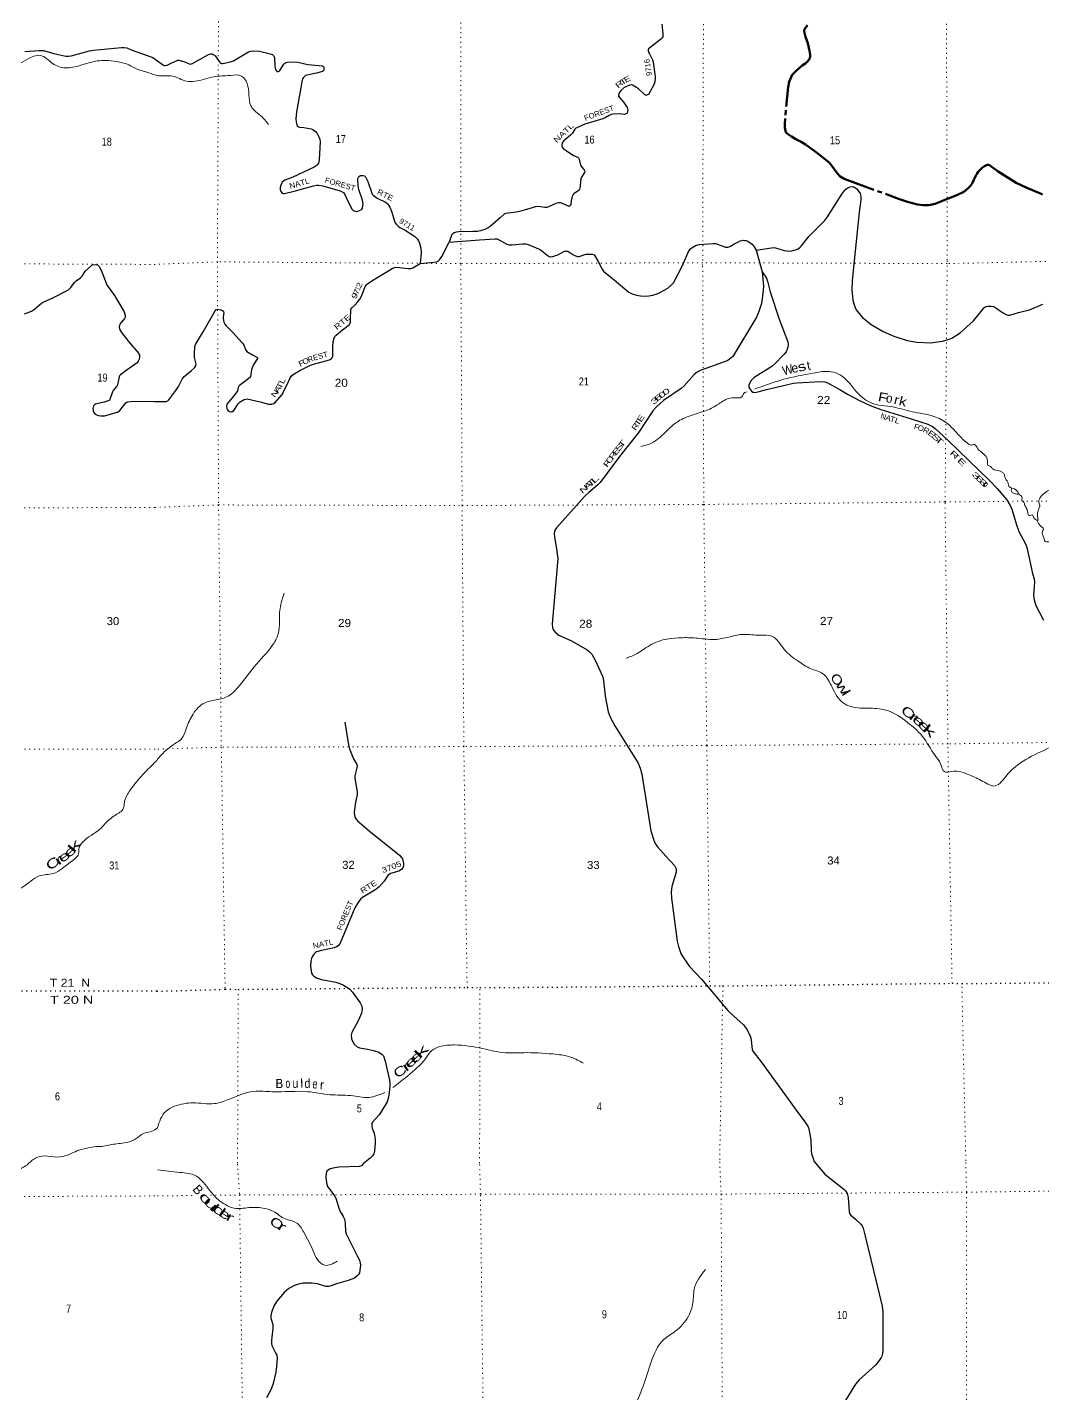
# Model space of a CAD drawing. Header units: feet. Extents: x -8 to 250644, y -192250 to 1368.
# Drawn here: x 90769 to 112967, y -96508 to -66628 of the extents above; entities that cross this region are included whole.
import ezdxf
from ezdxf.enums import TextEntityAlignment as Align

# ---------------------------------------------------------------- set-up
doc = ezdxf.new("R2010")
doc.units = ezdxf.units.FT
doc.header["$LTSCALE"] = 70
doc.linetypes.add('DOTTED', pattern=[1.5, 0.3, -1.2])
doc.linetypes.add('LONG_DASH_SHORT_DASH', pattern=[9.9, 6, -1.2, 1.5, -1.2])
for name, color, linetype, lineweight in [('11', 7, 'LONG_DASH_SHORT_DASH', 60), ('29', 7, 'Continuous', 25), ('39', 7, 'Continuous', 13), ('6', 7, 'DOTTED', 25), ('7', 7, 'DOTTED', 13)]:
    doc.layers.add(name, color=color, linetype=linetype, lineweight=lineweight)
doc.layers.add('30', color=7, linetype='Continuous')
doc.layers.add('41', color=7, linetype='Continuous')

msp = doc.modelspace()

# ---------------------------------------------------------------- linework, layer by layer
at = {"layer": '11'}
msp.add_lwpolyline([(107824.11, -66581.65), (107764.79, -66663.63), (107755.25, -66684.88), (107751.64, -66705.22), (107758.75, -66751.43), (107782.89, -66832.1), (107830.7, -66971.46), (107870.45, -67141.25), (107879.53, -67188.62), (107883.4, -67230.74), (107881.63, -67268.49), (107874.08, -67302.16), (107860.38, -67332.83), (107821.42, -67380.72), (107787, -67408.9), (107709.9, -67462.42), (107574.91, -67577.2), (107524.94, -67626.44), (107491.89, -67669.63), (107458.26, -67733.46), (107427.29, -67819.08), (107401.94, -67939.06), (107337.09, -68618.08), (107327.48, -68744.82), (107329.35, -68819.74), (107343.29, -68896.61), (107361.44, -68930.18), (107388.78, -68958.68), (107473.04, -69016.65), (107569.18, -69070.45), (107690.04, -69133.95), (107781.44, -69190.75), (107966.11, -69321.57), (108116.79, -69438.05), (108272.01, -69562.2), (108297.24, -69586.71), (108334.73, -69626.33), (108474.85, -69814.09), (108542.73, -69886.71), (108623.76, -69939.53), (108882.04, -70034.63), (109818.07, -70376.06), (110008.79, -70442.86), (110229.97, -70498.79), (110351.39, -70514.55), (110468.54, -70515.95), (110516.29, -70510.62), (110615.18, -70486.76), (110831.05, -70403.13), (111091.73, -70297.52), (111242.79, -70223.09), (111337.14, -70147.49), (111381.86, -70103.11), (111424.12, -70043.35), (111506.09, -69871.3), (111531.54, -69824.12), (111559.84, -69785.64), (111601.54, -69742.53), (111654.05, -69694.1), (111698.19, -69660.93), (111741.91, -69640.2), (111762.11, -69636.45), (111773.28, -69636.42), (111802.3, -69644.83), (111836.21, -69664.88), (111992.99, -69780.2), (112249.52, -69943.41), (112387.92, -70024.85), (112608.41, -70133.62), (112934.06, -70269.17), (112966.79, -70281.32)], dxfattribs=at)
at = {"layer": '29'}
msp.add_line((106706.32, -71504.43), (106837.45, -71977.09), dxfattribs=at)
for points in [[(104643.73, -66555.08), (104665.04, -66769.46), (104665.8, -66812.08), (104661.6, -66833.09), (104638.5, -66866.71), (104611.64, -66893.83), (104352.15, -67096.8), (104339.26, -67118.89), (104339.26, -67139.9), (104356.67, -67182.96), (104369.33, -67208.92)], [(90714.08, -67154.79), (91026.97, -67131.02), (91123.25, -67136.97), (91346.72, -67201.06), (91614.24, -67256.72), (91671.48, -67260.38), (91730.58, -67249.29), (92130.71, -67143.68), (92218.12, -67123.63), (92826.21, -67069.08), (92886.63, -67068.19), (92942.04, -67079.28), (93035.49, -67121.27), (93515.04, -67289.89)], [(93515.04, -67289.89), (93743.13, -67456.18), (93766.23, -67462.48), (93784.5, -67462.51), (93829.23, -67451.98), (93912.55, -67414.13), (94043.42, -67351.11), (94060.22, -67344.81), (94086.6, -67345.62), (94209.15, -67383.42), (94305.9, -67428.86), (94329, -67433.06), (94347.78, -67429.21), (94377.3, -67418.36), (94483.75, -67362.79), (94732.18, -67218.72), (94777.6, -67205.84), (94809.88, -67210.32), (94835.08, -67218.72), (94858.18, -67233.43), (94878.12, -67249.7), (94944.91, -67353.77), (94987.32, -67401.55), (95016.72, -67420.46), (95045.57, -67421.68), (95213.79, -67383.24), (95275.01, -67357.42), (95606.79, -67166.19), (95653.57, -67149.82), (95709.69, -67143.08), (95848.09, -67151.4), (96107.16, -67216.97), (96134.91, -67231.33), (96147.51, -67246.04), (96160.11, -67260.75), (96169.75, -67288.97), (96180.94, -67485.34), (96193.71, -67548.64), (96213.58, -67579.45), (96227.31, -67590.67), (96239.91, -67592.77), (96254.61, -67592.77), (96275.79, -67587.34), (96290.31, -67573.85), (96379.14, -67430.8), (96398.45, -67412.05), (96420.5, -67397.34), (96450.95, -67386.84), (96483.11, -67380.47), (96681.69, -67390.06), (96898.57, -67441.69), (97213.58, -67473.07), (97240.51, -67485.6), (97253.95, -67517.07), (97253.11, -67561.25), (97246.81, -67578.06), (97224.31, -67591.28), (97092.21, -67633.65), (96880.38, -67674.73), (96853.88, -67684.27), (96814.23, -67714.65), (96800.58, -67731.47), (96786.13, -67756.56), (96773.58, -67821.89)], [(104369.33, -67208.92), (104433.8, -67341.1), (104448.45, -67392.07), (104497.8, -67700.98), (104498.41, -67753.78), (104489.4, -67816.55), (104463.1, -67888.13), (104346.01, -68094.79), (104329.81, -68106.55), (104304.61, -68112.85), (104285.71, -68108.65), (104267.85, -68100.97), (104128.71, -67971.02), (104090.42, -67944.74), (103997.9, -67891.14), (103972.82, -67885.9), (103943.42, -67890.1), (103879.73, -67915.45), (103813.23, -67953.15), (103746.03, -68009.88), (103714.09, -68050.08), (103699.83, -68077.13), (103694.58, -68110.75), (103695.63, -68133.87), (103704.7, -68158.31), (103813.67, -68274.31), (103882.5, -68384.38), (103896.17, -68438.57), (103891.98, -68474.29), (103879.38, -68501.61), (103855.24, -68522.71), (103824.78, -68531.03), (103722.9, -68523), (103577.86, -68523.78), (103531.66, -68534.29), (103487.56, -68555.3), (103398.54, -68607.87), (103354.4, -68629.8), (102958.19, -68745.1), (102903.97, -68766.39), (102782.17, -68822.08), (102763.27, -68834.69), (102742.28, -68855.79), (102685.58, -68943.97), (102652.76, -68978.23), (102492.39, -69116.28), (102469.28, -69146.96), (102459.31, -69167.76), (102454.59, -69189.83), (102455.11, -69217.14), (102456.69, -69229.76), (102467.19, -69252.87), (102486.09, -69277.19), (102502.36, -69289.64), (102546.47, -69318.21)], [(96773.58, -67821.89), (96749.17, -67949.02), (96654.02, -68476.28), (96636.8, -68630.85), (96643.3, -68698.74), (96659.9, -68763.24), (96670.39, -68782.15), (96689.29, -68798.96), (96697.69, -68803.17), (96720.79, -68813.67), (96812.47, -68820.62), (96971.02, -68844.32), (97010.58, -68859.9), (97042.08, -68880.92), (97071.48, -68906.14), (97101.99, -68950.25), (97149.17, -69036.42), (97163.87, -69082.65), (97171.19, -69122.44), (97152.32, -69523.94), (97131.32, -69597.49), (97106.12, -69635.32), (97083.02, -69658.43), (97038.17, -69687.85), (96570.22, -69905.3), (96398.15, -69969.8), (96366.96, -69988.35), (96343.86, -70011.46), (96312.56, -70078.2), (96299.76, -70131.24), (96299.76, -70171.17), (96311.36, -70214.48), (96339.66, -70251.02), (96364.86, -70261.53), (96387.83, -70260.4), (96606.13, -70213.84), (97028.53, -70092.68), (97089.32, -70080.81), (97133.42, -70080.81), (97229.08, -70096.25), (97609.04, -70206.89), (97655.24, -70225.81), (97679.12, -70241.56), (97707.74, -70284.65), (97776.46, -70425.71), (97873.79, -70607.86), (97894.63, -70631.37), (97934.53, -70648.18), (97970.23, -70652.39), (97992.34, -70647.68), (98066.82, -70620.87), (98083.62, -70606.16), (98096.23, -70583.33), (98106.72, -70532.61), (98108.82, -70484.28), (98095.19, -70406.98), (98015.59, -70170.68), (98003.82, -70091.32), (97995.43, -69965.24), (98001.72, -69916.9), (98019.95, -69890.12), (98039.52, -69876.98), (98060.52, -69868.57), (98113.02, -69864.37), (98138.22, -69874.88), (98159.22, -69895.89), (98213.08, -69995.91), (98307.26, -70274.14), (98327.17, -70300.26), (98419.78, -70362.19), (98601.25, -70448.55), (98628.55, -70469.56), (98653.16, -70491.94), (98695.74, -70559.92), (98730.27, -70646.08), (98797.75, -70866.37), (98814.39, -70906.65), (98837.49, -70938.17), (98882.67, -70984.42), (98915.19, -71007.52), (99027.52, -71064.26), (99233.32, -71196.64), (99271.12, -71230.26), (99298.42, -71261.78), (99319.42, -71295.4), (99342.02, -71348.14), (99371.92, -71455.11), (99379.35, -71558.48), (99359.28, -71795.54)], [(102546.47, -69318.21), (102709.57, -69429), (102802.12, -69469.31), (102820.19, -69484.87), (102835.72, -69507.14), (102844.82, -69581.01), (102865.12, -69641.63), (102891.57, -69687.12), (102940.71, -69740.39), (102956.24, -69771.15), (102951.21, -69799.23), (102884.83, -69903.56), (102873.51, -69940.03), (102851.83, -70088), (102847.26, -70148.06), (102840.96, -70171.17), (102830.35, -70186.24), (102717.06, -70267.84), (102702.61, -70286.72), (102683.47, -70324.57), (102661.28, -70419.07), (102647.77, -70509.5), (102635.17, -70526.31), (102621.86, -70535.39), (102603.67, -70536.82), (102580.57, -70532.61), (102451.03, -70471.64), (102425.18, -70467.47), (102387.38, -70467.47), (102355.88, -70471.67), (102326.76, -70479.92), (102164.79, -70553.63), (102126.74, -70566.53), (102084.99, -70570.44), (101946.16, -70548.89), (101870.8, -70555.71), (101803.58, -70575.96)], [(106706.32, -71504.43), (107040.86, -71447.59), (107088.15, -71445.77), (107122.8, -71449.97), (107317.94, -71507.11), (107379, -71517.21), (107426.24, -71519.32), (107483.99, -71513.01), (107559.59, -71492), (107618.5, -71468.38), (107663.53, -71437.37), (107689.79, -71412.14), (107851.57, -71205.35), (108196.42, -70855.9), (108259.91, -70775.42), (108591.92, -70255.85), (108663.1, -70166.01), (108717.7, -70128.18), (108757.52, -70113.21), (108801.7, -70107.17), (108839.49, -70115.57), (108885.69, -70144.99), (108906.2, -70162.98), (108978.09, -70262.67), (108994.89, -70317.31), (108993.81, -70397.26), (108953.31, -70669.89), (108808.62, -72088.54)], [(101803.58, -70575.96), (101631.8, -70627.73), (101528.51, -70656.58), (101459.58, -70668.18), (101223.15, -70700.76), (101194.63, -70713.31), (101107.4, -70795.2), (100889.92, -70980.04), (100840.79, -71013.82), (100771.5, -71045.34), (100665.93, -71080.73), (100607.7, -71093.68), (100505.59, -71095.11), (100204.84, -71101.77), (100143.63, -71108.39), (100101.63, -71120.99), (100070.13, -71142.01), (100042.85, -71176.27), (99989.58, -71324.68)], [(99359.28, -71795.54), (99719.41, -71756.13), (99748.85, -71740.9), (99780.34, -71715.68), (99829.03, -71641.66), (99989.58, -71324.68)], [(99989.58, -71324.68), (100657.04, -71273.13), (101000.45, -71250.31), (101043.95, -71256.26), (101249.18, -71372.04), (101302.84, -71386.9), (101371.58, -71385.8), (101603.13, -71361.68), (101668.24, -71365.11), (101716.53, -71378.49), (101983.8, -71488.67), (102160.67, -71632.77), (102199.29, -71646.52), (102217.36, -71649.59), (102257.26, -71641.18), (102365.47, -71602.07), (102512.4, -71523.51), (102531.3, -71519.31), (102553.48, -71519.5), (102583.8, -71525.61), (102698.29, -71593.33), (102755.99, -71624.38), (102795.89, -71636.99), (102834.91, -71637.12), (102976.49, -71590.75), (103019.11, -71588.62), (103123.48, -71588.65), (103148.68, -71592.86), (103161.57, -71602.34), (103178.08, -71622.28), (103248.67, -71750.44), (103334.53, -71918.58), (103366.2, -71958.6), (103604.01, -72158.48), (103918.39, -72422.32), (103994.95, -72458.65), (104085.25, -72483.87), (104171.35, -72500.68), (104267.81, -72507.73), (104358.24, -72500.68), (104446.44, -72483.87), (104538.84, -72456.55), (104612.22, -72422.81), (104774.03, -72330.46), (104839.13, -72275.82), (104895.72, -72211.78), (105090.03, -71838.61), (105228.51, -71517.67), (105273.81, -71462.58), (105315.81, -71433.16), (105374.61, -71399.53), (105454.28, -71378.91), (105760.99, -71357.5), (105818.75, -71357.51), (105857.27, -71366.01), (106029.79, -71433.16), (106086.29, -71437.65), (106114.84, -71431.06), (106143.18, -71416.34), (106236.21, -71357.16), (106302.78, -71323.88), (106350.03, -71298.67), (106395.17, -71286.06), (106419.33, -71283.96), (106458.38, -71286.54), (106484.42, -71290.26), (106524.32, -71307.07), (106613.29, -71372.37), (106658.72, -71424.75), (106706.32, -71504.43)], [(90704.75, -72894.05), (90858.58, -72832.48), (90928.14, -72789.46), (91075.4, -72662.07), (91146.06, -72623.14), (91312.95, -72549.61), (91668.09, -72365.89), (91716.7, -72320.08), (91798.75, -72206.3), (91838.58, -72168.55), (91932.11, -72108.83), (91967.85, -72068.76), (92036.84, -71963.52), (92153.95, -71848.16), (92189.46, -71824.83), (92257.9, -71813.12), (92303.95, -71824.83), (92348.27, -71865.49), (92396.14, -71972.22), (92496.01, -72223.99), (92517.89, -72271.81), (92672.87, -72492.91), (92883.82, -72852.29), (92907.83, -72929.91), (92907.83, -72963.17), (92893.25, -72998.08), (92794.27, -73119.28), (92774.87, -73177.53), (92782.26, -73225.58), (92824.38, -73299.43), (92983.15, -73500.44), (93204.8, -73761.02), (93218.09, -73796.59), (93218.09, -73842.79), (93212.55, -73883.45), (93192.66, -73931.54), (93169.15, -73964.76), (92949.93, -74118.22), (92809.03, -74227.17), (92786.87, -74251.19), (92777.02, -74268.18), (92741.63, -74445.22), (92727.16, -74475.13), (92645.6, -74570.88), (92632.19, -74596.3), (92575.93, -74769.23), (92568.04, -74779.7), (92539.41, -74796.33), (92448.12, -74824.54), (92257.99, -74870.41), (92235.63, -74885.03), (92215.31, -74907.21), (92203.31, -74962.65), (92211.62, -75016.24), (92225.92, -75053.14), (92254.09, -75086.46), (92284.56, -75103.09), (92326.12, -75117.87), (92369.19, -75123.99), (92407.37, -75127.11), (92458.16, -75121.57), (92743.54, -75042.33), (92774.87, -75023.63), (92794.26, -75007), (92921.91, -74842.21), (92941.07, -74827.75), (92967.85, -74818.51), (93033.91, -74809.09), (93200.54, -74800.03), (93546.09, -74813.77)], [(96482.83, -74359.89), (96512.86, -74294.08), (96539.77, -74254.01), (96584.26, -74218.43), (96729.57, -74135.36), (96963.29, -74018.79), (97025.51, -73994.44), (97375.87, -73897.48), (97402.17, -73884.31), (97421.07, -73867.49), (97437.87, -73844.38), (97445.62, -73825.19), (97444.42, -73620.78), (97457.83, -73495.55), (97476.72, -73422), (97493.19, -73390.22), (97518.72, -73361.06), (97658.74, -73241.56), (97812.45, -73122.99), (97828.46, -73100.5), (97834.76, -73075.28), (97835.87, -73014.73), (97844.57, -72790.26), (97859.96, -72762.17), (97932.3, -72703.9), (97990.15, -72638.19), (98036.35, -72575.15), (98079.43, -72491.16), (98154.47, -72294.6), (98182.29, -72257.85), (98207.49, -72234.73), (98304.15, -72174.04), (98742.96, -71902.71), (98795.72, -71880.39), (98850.06, -71875.39), (98964.19, -71886.03), (99098.63, -71899.77), (99153.49, -71900.61), (99195.49, -71888), (99359.28, -71795.54)], [(106837.45, -71977.09), (106862.09, -72297.72), (106852.27, -72450), (106817.99, -72667.56), (106764.34, -72840.96), (106713, -72965.95), (106192.23, -73823.31), (106158.73, -73856.3), (106085.14, -73911.56), (105808.74, -74013.37), (105476.17, -74134.31), (105412.61, -74168.54), (105350.18, -74218.36), (105127.62, -74467.76), (105064.59, -74525.16), (104680.35, -74791.37), (104527.02, -74924.42), (104447.04, -75012.32), (104136.97, -75477.92), (103713.02, -76015.91), (103290.2, -76584.5), (103239.43, -76636.17), (103042.42, -76803.04), (102956.13, -76881.27), (102334.55, -77569.99), (102299.06, -77622.58), (102290.66, -77660.4), (102286.46, -77698.22), (102291.61, -77768.48), (102337.34, -78040.92), (102364.16, -78240.38), (102363.13, -78333.45), (102246.72, -79674.37), (102252.86, -79757.56), (102269.66, -79808), (102322.08, -79870.59), (102387.25, -79921.47), (102668.02, -80046.19), (103010.05, -80237.83), (103061.32, -80282.9), (103107.51, -80337.54), (103181.86, -80467.91), (103340.32, -80814.25), (103365.8, -80909.11), (103405.08, -81254.99), (103467.26, -81595.53), (103508.59, -81711.83), (103613.43, -81899.82), (104125.59, -82716.33), (104170.05, -82825.56), (104203.24, -82960.64), (104401.05, -84198.67), (104464.04, -84401.59), (104493.44, -84473.03), (104545.48, -84547.05), (104725.17, -84753.07), (104916.89, -84959.06), (104951.21, -85027.8), (104951.82, -85101.27), (104861.44, -85416.09), (104846.22, -85540.53), (104852.94, -85674.62), (104978.81, -86614.22), (105003.7, -86725.71), (105033.1, -86813.96), (105058.3, -86881.21), (105115.31, -86978.64), (105244.75, -87164.73), (105505.06, -87440.71), (106082.63, -88128.82), (106139.73, -88188.25), (106416.92, -88436.22), (106457.68, -88478.7), (106506.16, -88547.59), (106579.35, -88706.89), (106597.51, -88774.54), (106617.46, -88978.37), (106631.3, -89015.39), (106815.15, -89247.45), (107636.03, -90387.93), (107753.26, -90543.99), (107814.39, -90625.83), (107841.69, -90672.06), (107854.53, -90714.11), (107896.08, -90958.5), (107907.52, -91196.95), (107913.08, -91256.24), (107926.71, -91302.45), (107970.91, -91429.87)], [(106837.45, -71977.09), (106926.49, -72115.17), (106954.49, -72175.84), (107010.47, -72413.58), (107202.47, -73006.34), (107393.91, -73504.91), (107401.77, -73566.95), (107397.57, -73621.58), (107380.77, -73667.81), (107355.57, -73726.65), (107305.34, -73785.66), (107111.98, -73987.22), (107042.17, -74044.75), (106660.6, -74288.06), (106591.21, -74352.86), (106555.07, -74414.55), (106546.06, -74451.62), (106545.02, -74495.75), (106563.81, -74536.77), (106603.81, -74584.01), (106630.06, -74602.92), (106651.06, -74609.23), (106676.26, -74613.43), (106713.01, -74609.22), (106769.26, -74593.41)], [(108808.62, -72088.54), (108799.78, -72175.21), (108791.2, -72364.09), (108818.28, -72592), (108849.99, -72721.34), (108887.7, -72802.27), (109017.99, -72965.1), (109216.48, -73126.2), (109477.88, -73280.31), (109713.07, -73381.18), (110002.59, -73473.18), (110217.05, -73515.67), (110515.24, -73528.28), (110776.72, -73489.53), (110899.54, -73456.83), (110981.43, -73423.21), (111162.68, -73310.33), (111457.92, -73049.17), (111582.84, -72889.37)], [(93546.09, -74813.77), (93805.85, -74811.06), (93839.68, -74798.38), (93864.88, -74777.37), (94019.01, -74572.12), (94074.87, -74483.18), (94153.87, -74319.33), (94200.86, -74264.64), (94355.31, -74134.52), (94423.45, -74071.31), (94452.85, -74029.28), (94456.75, -73994.02), (94423.8, -73847.8), (94423.45, -73760.31), (94431.85, -73609.01), (94452.13, -73551.15), (94615, -73286.27), (94876.98, -72826.79), (94892.77, -72808.4), (94912.72, -72797.89), (94930.57, -72793.69), (94966.27, -72795.79), (95004.07, -72804.2), (95029.79, -72816.81), (95045.43, -72828.43), (95059.71, -72848.32), (95062.33, -72864.09), (95051.84, -72966), (95052.41, -72990.73), (95057.61, -73041.66), (95068.11, -73078.43), (95089.11, -73122.56), (95115.57, -73158.93), (95260.81, -73304.9), (95469.19, -73524.97), (95505.03, -73572.91), (95538.49, -73674.17), (95551.09, -73697.29), (95566.03, -73715.06), (95690.78, -73786.93), (95789.43, -73838.07), (95799.93, -73856.99), (95797.83, -73871.7), (95724.08, -73993.26), (95686.53, -74073.43), (95670.79, -74115.46), (95660.91, -74161.74), (95658.19, -74228.94), (95647.45, -74259.96), (95626.69, -74289.88), (95523.78, -74370.45), (95410.4, -74460.09), (95393.6, -74476.9), (95376.18, -74505.04), (95362.1, -74573.56), (95336.75, -74619.35), (95217.29, -74763.9), (95133.7, -74870.29), (95123.78, -74916.08), (95127.98, -74960.21), (95142.67, -74991.73), (95162.64, -75016.52), (95186.77, -75031.66), (95207.77, -75035.86), (95226.67, -75035.86), (95256.97, -75030.34), (95283.37, -75006.44), (95379.96, -74859.35), (95400.96, -74836.23), (95424.06, -74817.32), (95510.16, -74768.99), (95543.75, -74756.38), (95578.18, -74753.09), (95859.3, -74818.61), (96038.07, -74868.32), (96076.08, -74871.96), (96111.78, -74869.85), (96149.58, -74857.25), (96186.24, -74831.93), (96344.87, -74651.31), (96365.45, -74617.11), (96482.83, -74359.89)], [(111582.84, -72889.37), (111621.12, -72840.4), (111682.81, -72763.37), (111704.86, -72746.56), (111722.71, -72733.94), (111766.8, -72725.54), (111834, -72725.54), (111897, -72733.95), (111943.49, -72759.54), (112086.51, -72867.44), (112181.05, -72917.33), (112215.14, -72925.18), (112247.69, -72923.07), (112439.41, -72862.66), (112679.68, -72802.02), (112970.07, -72683.51)], [(106769.26, -74593.41), (106930.84, -74547.99), (107522.51, -74411.7), (107591.72, -74402.27), (108106.27, -74373.87), (108205.22, -74382.89), (108261.67, -74403.29), (108531.06, -74548.51), (108698.44, -74651.25), (108958.83, -74789.94), (109191.91, -74899.22), (109431.3, -74983.27), (110094.96, -75192.39), (110456.04, -75306.88), (110559.15, -75355.71), (110613.53, -75399.34), (110891.78, -75653.58), (111807.41, -76539.34), (111972.15, -76714.8), (112182.14, -76958.55), (112259.83, -77087.45), (112293.43, -77164.49), (112396.68, -77509.99), (112427.83, -77609.98), (112435.54, -77638.16), (112593.64, -77924.39), (112621.02, -78000.84), (112665.43, -78196.77), (112745.85, -78571.34), (112778.51, -78685.88), (112791.1, -78763.62), (112768.72, -79048.24), (112778.51, -79148.18), (112818.19, -79274.58), (112986.48, -79588.84)], [(97707.42, -81820.5), (97788.59, -82321.32), (97809.52, -82405.28), (97902.66, -82621.67), (97970.17, -82751.99), (97979.61, -82785.63), (97976.04, -82823.91), (97932.37, -82995.75), (97931.32, -83037.79), (97933.55, -83098.55), (97979.12, -83344.94), (97982.77, -83411.82), (97944.38, -83573.47), (97919.77, -83735.43), (97913.67, -83806), (97932.37, -83899.34), (97949.17, -83937.17), (97984.89, -83982.2), (98242.83, -84196.06), (98905.73, -84731.68), (98967.61, -84811.34), (98991.02, -84911.86), (98992.81, -84966.84), (98980.21, -85008.86), (98950.81, -85046.69), (98893.74, -85078.4), (98707.23, -85134.95), (98653.67, -85173.11), (98570.22, -85303.55), (98463.64, -85420.73), (98366.84, -85500.38), (98095.05, -85657.29), (98058.37, -85689.71), (98007.97, -85748.54), (97927.94, -85882.1), (97605.63, -86652.33), (97561.74, -86710.97), (97525, -86738.29), (97477.93, -86760.82), (97199.52, -86815.53), (97122.88, -86835), (97091.39, -86847.61), (97072.49, -86862.32), (97034.69, -86898.04), (96997.81, -86954.25), (96981.13, -86994.66), (96965.38, -87047.19), (96960.92, -87158.74), (96982.18, -87311.96), (97002.12, -87349.79), (97030.41, -87381.03), (97091.37, -87417.03), (97201.27, -87450.79), (97512.41, -87506.23), (97603.74, -87534.71), (97679.34, -87572.53), (97817.93, -87664.99), (97880.7, -87729.87), (98048.92, -87959.18), (98079.03, -88036.05), (98088.81, -88097.87), (98072.02, -88190.33), (98010.62, -88336.79), (97862.03, -88606.4), (97850.16, -88669.8), (97857.83, -88745.09), (97877, -88800), (97916.62, -88862.77), (97979.98, -88920.02), (98034.22, -88942.62), (98202.88, -88973.64), (98336.6, -89001.46), (98454.19, -89039.28), (98524.39, -89087.17), (98557.09, -89123.33), (98595.45, -89235.31), (98690.16, -89651.93), (98695.69, -89720.13), (98695.69, -89776.86), (98676.79, -89921.86), (98666.29, -90026.93), (98652.55, -90074.85), (98635.84, -90123.58), (98490.95, -90369.44), (98464.03, -90409.93), (98316.66, -90573.28), (98300.75, -90604.67), (98297.76, -90621.61), (98297.76, -90653.13), (98309.36, -90704.85), (98350.09, -90810.97), (98374.91, -90939.17), (98376.5, -91020.87), (98361.81, -91201.58), (98340.81, -91260.42), (98313.51, -91306.65), (98265.21, -91354.98), (98118.41, -91474.62)], [(107970.91, -91429.87), (108121.18, -91615.55), (108203.83, -91705.58), (108622.07, -92032.03), (108659.72, -92073.88), (108693.18, -92128.28), (108712.96, -92221.05), (108735, -92534.25), (108751.73, -92576.1), (108763.73, -92596.45), (108877.36, -92695.06), (108990.13, -92797.91), (109018.37, -92838.71), (109042.66, -92890.12), (109086.07, -93066.83), (109457.52, -94594.39), (109472.59, -94725.41), (109474.25, -95548.6), (109465.89, -95628.12), (109447.54, -95684.61), (109432.43, -95720.19), (109394.79, -95782.97), (109308.97, -95882.95), (108945.18, -96216.14), (108871.86, -96299.3), (108319.9, -97193.38)], [(98118.41, -91474.62), (98078.05, -91523.48), (98026.34, -91542.69), (97578.52, -91555.65), (97446.5, -91573.7), (97375.4, -91598.81), (97344.44, -91617.29), (97316.85, -91644.85), (97300.12, -91690.89), (97293.96, -91775.7), (97308.48, -91900.15), (97333.3, -91974.47), (97488.54, -92189.58), (97517.61, -92251.7), (97577.66, -92452.69), (97605.44, -92523.73), (97673.04, -92631.54), (97699.55, -92693.24), (97720.55, -92778.15), (97724.64, -92961.09), (97741.78, -93015.01), (97980.13, -93495.55)], [(97980.13, -93495.55), (98027.8, -93591.66), (98044.6, -93653.74), (98050.87, -93689.31), (98047.27, -93754.26), (98027.87, -93867.18), (98006.96, -93904.85), (97982.73, -93932.71), (97919.13, -93980.18), (97786.52, -94030.57), (97530.4, -94106.2), (97413.06, -94151.77), (97360.31, -94161.98), (97298.04, -94162.25), (97112.6, -94109.19), (96982.27, -94089), (96798.24, -94093.18), (96695.78, -94112.03), (96606.73, -94144.08), (96488.74, -94206.18), (96384.37, -94292.04), (96225.25, -94482.4), (96169.59, -94568.46), (96114.42, -94706.32), (96093.51, -94802.58), (96094.7, -94859.26), (96133.24, -94993.01), (96133.97, -95082.12), (96113.38, -95268.7), (96103.96, -95344.56), (96104.94, -95407.15), (96112.33, -95453.37), (96204.2, -95626.14), (96225.25, -95666.82), (96229.44, -95733.78), (96217.26, -95917.16), (96200.16, -96035.11), (96145.79, -96286.22), (96097.75, -96408.54), (95994.45, -96600.34)]]:
    msp.add_lwpolyline(points, dxfattribs=at)
at = {"layer": '39'}
for points in [[(118248.36, -64689.52), (118199.63, -64892.75), (118245.12, -65431.72), (118399.49, -66095.19), (118428.83, -66606.03), (118186.32, -66942.36), (117708.63, -67315.31), (117387.9, -67736.26), (117288.23, -68106.52), (117293.18, -68506.78), (117203.28, -68754.33), (116920.35, -69004.25), (116788.32, -69296.13), (116781.17, -69680.31), (116659.26, -69996.32), (116257.7, -70250.46), (115934.41, -70438.1), (115812.53, -70770.19), (115718.76, -71084.13), (115524.25, -71313.77), (115354, -71597.68), (115274.41, -71955.84), (115114.46, -72344.32), (114747.18, -72638.63), (114411.93, -72872.55), (114221.52, -73134.36), (114103.85, -73544.89), (114024.47, -73995.58), (113911.05, -74504.66), (113803.36, -74887.01), (113806.3, -75283.24), (113871.47, -75637.13), (113859.87, -75838.28), (113823.89, -75928.86), (113775.82, -76007.39), (113727.69, -76063.79), (113677.65, -76162.44), (113605.4, -76220.9), (113543.26, -76303.47), (113521.35, -76392.01), (113455.15, -76458.5), (113370.98, -76577.32), (113326.89, -76641.77), (113240.58, -76704.27), (113097.94, -76758.83), (112977.48, -76835.48), (112921.33, -76901.96), (112883.38, -77010.64), (112903.69, -77099.1), (112873.71, -77175.59), (112861.76, -77223.88)], [(84000.67, -68062.15), (83999.25, -68225.49), (84152.08, -68684.34), (84320.99, -69153.25), (84453.7, -69491.33), (84580.35, -69704.61), (84837.68, -70183.52), (84966.35, -70424.98), (85070.91, -70732.89), (85197.54, -70841.5), (85565.26, -70764.71), (85920.9, -70605.4), (86091.68, -70484.48), (86165.98, -70244.87), (86250.32, -70011.29), (86388.95, -69890.4), (86722.51, -69821.69), (86989.8, -69944.27), (87249.05, -70044.72), (87554.46, -69927.72), (87747.3, -69593.4), (87819.58, -69333.66), (87865.72, -69029.66), (88056.53, -68612.81), (88219.23, -68322.8), (88359.87, -68250.22), (88550.78, -68282.28), (88906.47, -68310.18), (89211.88, -68152.92), (89463.03, -67989.66), (89714.2, -67951.22), (89891.03, -67918.87), (90075.86, -67727.48), (90411.4, -67537.99), (90809.23, -67300.14), (91080.5, -67247.58), (91257.36, -67370.24), (91524.66, -67504.9), (91844.16, -67482.5), (92292.25, -67363.38), (92710.23, -67373.11), (93027.75, -67467.47), (93204.61, -67555.91), (93337.25, -67592.04), (93518.12, -67656.31)], [(93516.72, -67655.81), (93648.97, -67686.02), (93942.56, -67695.55), (94250.46, -67805.63), (94433.44, -67807.31), (94845.41, -67710.03), (95207.28, -67679.22), (95454.63, -67694.87), (95571.63, -67853.56), (95614.45, -68108.93), (95657.22, -68344.18), (95725.81, -68438.59), (95876.91, -68565.04), (96040.21, -68749.79)], [(112852.13, -77402.83), (112771.58, -77352.77), (112741.28, -77292.48), (112668.92, -77304.68), (112640.62, -77240.36), (112616.28, -77149.9), (112571.85, -77069.52), (112541.51, -76993.14), (112513.32, -76973.08), (112521.21, -76910.71), (112452.7, -76846.47), (112420.39, -76786.19), (112321.68, -76709.93), (112245.2, -76679.9), (112202.73, -76575.38), (112144.18, -76470.9), (112123.9, -76396.51), (112079.57, -76356.36), (112019.17, -76326.3), (111876.32, -76286.33), (111827.93, -76230.1), (111771.56, -76200.03), (111761.32, -76119.59), (111638.2, -75922.7), (111549.56, -75848.43), (111476.94, -75752.02), (111406.59, -75762.2), (111322.05, -75724.13), (111217.28, -75633.81), (111106.42, -75517.35), (110890.76, -75298.49), (110590.78, -75136.11), (110111.98, -75034.38), (109693.51, -74930.53), (109214.75, -74842.89), (108860.18, -74553.88), (108537.7, -74228.61), (108344.51, -74158.56), (107952.49, -74191.44), (107303.33, -74325.35), (106809.07, -74489.15), (106663.71, -74539.09)], [(106504.45, -74596.26), (106449.45, -74616.51), (106391.35, -74707.12), (106212.44, -74727.55), (105945.23, -74822.56), (105726.38, -74959.73), (105410.96, -75070.91), (105067.43, -75204.27), (104832.56, -75369.62), (104589.8, -75601.36), (104413.14, -75724.37), (104292.6, -75766.83), (104182.06, -75791.16)], [(112286.03, -76699.49), (112289.69, -76786.42), (112346.07, -76822.53), (112404.41, -76834.49), (112443.81, -76831.77)], [(113564.15, -81386.15), (113466.25, -81211.34), (113397.4, -81004.29), (113336.51, -80761.03), (113263.52, -80501.69), (113322.97, -80127.47), (113352.75, -79964.5), (113456.72, -79712.89), (113514.69, -79567.97), (113568.05, -79167.61), (113559.08, -78771.39), (113439.63, -78423.64), (113342.65, -78224.68), (113157.48, -78144.56), (113145.27, -78084.24), (113183.35, -78029.86), (113173.2, -77989.66), (113140.97, -77961.55), (113140.8, -77891.16), (113024.14, -77873.26), (112999.87, -77814.98), (112971.54, -77736.58), (112959.3, -77664.2), (112987.29, -77595.76), (112910.72, -77525.5), (112852.12, -77402.91), (112854.14, -77404.92), (112851.81, -77268.15), (112861.76, -77223.88)], [(96385.87, -79001.1), (96320.02, -79214.43), (96278.57, -79546.38), (96267.16, -79827.99), (96165.21, -80085.62), (95782.25, -80550.93), (95367.24, -81068.59), (95144.5, -81264.09), (94861.17, -81341.03), (94608, -81421.93), (94371.34, -81683.83), (94235.32, -81987.79), (94149.3, -82175), (93954.59, -82318.15), (93737.86, -82499.56), (93577.91, -82681.99)], [(103861.11, -80423.9), (104098.14, -80322.91), (104425.41, -80115.16), (105094.66, -79975.18), (105424.45, -79986.66), (105844.75, -80012.06), (106427.61, -79902.41), (106783.56, -79923.9), (107045, -79941.54), (107323.18, -80240.74), (107623.36, -80489.61), (107887.14, -80648.04), (108162.88, -80764.21), (108364.65, -81059.52), (108606.74, -81403.03), (108775.83, -81483.18), (109200.18, -81518.63), (109576.31, -81570.26), (110013.24, -81828.95), (110335.66, -82130.08), (110616.14, -82551.96), (110733.19, -82732.78), (110826.09, -82907.6), (110980.9, -82901.29), (111361.1, -82975.03), (111661.04, -83117.31), (111805.99, -83193.48), (111892.51, -83219.47), (112161.46, -83007.8), (112598.94, -82638.94), (113125.14, -82376.53), (113669.3, -82057.76), (113914.28, -81912.51), (114141.58, -81952.33), (114403.11, -82010.19), (114560.28, -82148.7), (114695.35, -82301.32), (114906.88, -82471.91), (115076.02, -82576.2), (115397.94, -82662.12), (115591.18, -82750.27), (115873.25, -82993.14), (116143.13, -83179.72), (116396.82, -83326.1), (116620.46, -83518.79), (116618.46, -83520.81), (116771.56, -83641.22), (117069.31, -83713.09), (117290.66, -83785.11), (117528.2, -83901.34), (117638.94, -83963.5), (117753.46, -84011.66)], [(93578.86, -82680.9), (93304.74, -82959.63), (93019.47, -83308.12), (92894.94, -83563.87), (92856.8, -83733), (92766.4, -83811.58), (92539.36, -83972.8), (92356.54, -84160.16), (91974.8, -84450.34), (91894.46, -84593.33), (91888.46, -84700.02), (91713.67, -84881.34), (91331.93, -85133.27), (91030.52, -85185.85), (90843.66, -85296.71), (90473.96, -85504.35), (90238.83, -85438.1), (89903.21, -85285.38), (89617.86, -85295.67), (89348.6, -85354.26), (88928.6, -85284.14), (88339.82, -85296.68), (87883.73, -85578.87), (87520.11, -85971.7), (87112.28, -86406.84), (86979.7, -86578.05), (86955.64, -86815.61), (87052.14, -87006.77), (87064.22, -87121.51), (86993.92, -87224.23), (86989.93, -87353.07), (86881.45, -87496.08), (86851.35, -87677.28), (86831.29, -87836.32), (86803.24, -88186.61), (86722.9, -88341.68), (86650.57, -88402.13), (86586.28, -88464.59), (86562.21, -88635.71), (86499.98, -88909.54), (86397.54, -89072.67), (86317.17, -89113), (86256.89, -89173.44), (86132.31, -89207.76), (86090.12, -89252.08), (86059.99, -89290.35), (85808.83, -89393.21), (85551.64, -89514.2), (85312.53, -89592.9), (85119.62, -89615.2), (84928.74, -89685.8), (84733.84, -89768.49), (84416.38, -89951.93), (84203.4, -90084.96), (83932.15, -90193.88), (83502.13, -90258.64), (83134.41, -90335.42), (83058.07, -90438.15), (82877.23, -90492.64), (82692.38, -90591.43), (82419.11, -90698.34), (82190.09, -90930.02), (81997.23, -91179.79), (81973.16, -91330.79), (81877.29, -91458.38), (81811.95, -91541.37)], [(98761.77, -89814.45), (99084.82, -89557.97), (99480.03, -89171.09), (99622.38, -88995.85), (99785.07, -88919.12), (100104.7, -88882.35), (100720.16, -88959.7), (101221.06, -89053.34), (101621.19, -89050.61), (102256.65, -89079.65), (102644.88, -89145.34), (102797.85, -89211.44), (102924.69, -89283.62)], [(93611.41, -90696.91), (93796.37, -90333.72), (93989.14, -90222.76), (94395.14, -90147.61), (94857.65, -90164.89), (95163.08, -90077.86), (95719.63, -89897.85), (96119.79, -89905.19), (96903.97, -89903.79), (97384.69, -89969.31), (97841.18, -89990.62), (98235.37, -90028.13), (98585.6, -89924.6)], [(90769.06, -91505.35), (90947.59, -91355.89), (91148.53, -91309.43), (91421.82, -91335.38), (91685.05, -91274.78), (91853.83, -91200.17), (92030.66, -91147.69), (92229.59, -91109.28), (92400.39, -91099.08), (92685.73, -91048.53), (93005.23, -90997.95), (93194.1, -90895.14), (93346.8, -90802.42), (93493.48, -90770.09), (93612.32, -90696.34)], [(87745.54, -91521.09), (87909.4, -91594.82), (88050.09, -91679.16), (88156.67, -91811.8), (88241.07, -91843.9), (88371.69, -91890.03), (88492.26, -91942.21), (88661.01, -91944.05), (88906.08, -91915.65), (89354.03, -91870.95), (89898.39, -91816.11), (90332.27, -91751.31), (90595.31, -91602.21), (90769.06, -91505.35)], [(93617.39, -91616.12), (94102.93, -91668.54), (94466.9, -91753.21), (94756.61, -92065.34), (94973.89, -92288.86), (95331.87, -92456.06), (95651.54, -92436.03), (95957.16, -92456.26), (96148.2, -92520.74), (96409.68, -92687.91), (96648.98, -92768.51), (96811.96, -92977.93), (97017.29, -93382.63), (97109.89, -93575.92), (97272.82, -93698.78), (97544.19, -93610.28)], [(99037.72, -102764.83), (99107.87, -102724.29), (99278.67, -102563.29), (99373.1, -102440.52), (99610.35, -102442.61), (99980.19, -102273.62), (100597.26, -101973.85), (101033.38, -101684.09), (101272.59, -101613.7), (101751.06, -101529.3), (102279.79, -101440.88), (102713.93, -101211.52), (103278.6, -100706.39), (103571.82, -100164.94), (103658.08, -99848.91), (103935.34, -99508.77), (104134.17, -99148.48), (104121.9, -98814.29), (103938.65, -98329.07), (103946.55, -98089.5), (103859.93, -97813.67), (103727.11, -97616.34), (103751.11, -97400.95), (103996.09, -96881.63), (104231, -96340.16), (104407.61, -95812.77), (104672.72, -95335.74), (104933.98, -95144.57), (105221.29, -94816.52), (105319.63, -94520.61), (105349.61, -94222.68), (105594.65, -93793.95)]]:
    msp.add_spline(points, degree=3, dxfattribs=at)
at = {"layer": '6'}
for points in [[(93600.4, -87707.87), (95093.09, -87664.34), (95378.62, -87665.85), (100383.26, -87622.74), (100662.76, -87628.28), (105687.52, -87591.17), (105975.13, -87590.59), (110985.69, -87533.46), (111198.85, -87541.12), (116267.8, -87485.83), (116517.13, -87487.4), (121545.91, -87450.28), (122089.46, -87475.5), (124798.28, -87465.31)], [(93600.4, -87707.87), (89851.54, -87709.12), (88884.98, -87728.01), (84544.46, -87747.55), (83559.81, -87750.34), (79243.41, -87775.9), (78286.88, -87766.59), (73932.31, -87804.26), (72963.73, -87823.15), (68621.21, -87836.65), (67668.71, -87843.44), (63360.35, -87887.12), (62399.82, -87882.63)]]:
    msp.add_lwpolyline(points, dxfattribs=at)
at = {"layer": '7'}
for p, q in [((111287.16, -91413.84), (111198.85, -87541.12)), ((95378.62, -87665.85), (95365.48, -91486.36)), ((100657.29, -91463.53), (100662.76, -87628.28)), ((105975.13, -87590.59), (105905.47, -91439.6)), ((89020.17, -92202.79), (93617.78, -92183.88)), ((93617.78, -92183.88), (94413.79, -92174.24))]:
    msp.add_line(p, q, dxfattribs=at)
for points in [[(94848.62, -45651.33), (94884.43, -50430.46), (94910.07, -55792.58), (94934.71, -61174.95), (94947.85, -66394.54), (94925.24, -71756.76), (94949.72, -77072.75), (95010.35, -82370.58), (95093.09, -87664.34)], [(100383.26, -87622.74), (100312.65, -82357.11), (100274.2, -77085.39), (100247.76, -71795.55), (100249.38, -66461.41), (100224.91, -61149.44), (100228.46, -55783.11), (100214.09, -50489.22), (100185.25, -45627.91)], [(105547.21, -45603.34), (105524.31, -50427.47), (105534.71, -55739.46), (105532.35, -61163.99), (105550.39, -66351.52), (105533.18, -71850.37), (105558.37, -77061.9), (105624.97, -82333.57), (105687.52, -87591.17)], [(110985.69, -87533.46), (110895.04, -82298.03), (110834.42, -77006.24), (110879.33, -71720.42), (110863.96, -66408.31), (110847.49, -61078.22), (110826.95, -55728.03), (110820.57, -50412), (110799.54, -45580.85)], [(115028.24, -71701.88), (110876.54, -71794.72), (105535.97, -71776.07), (100247.76, -71795.55), (94925.24, -71756.76), (93535.88, -71812.14)], [(62355.77, -71871.17), (63372.61, -71877.38), (68659.6, -71875.2), (73938.55, -71848.88), (79243.63, -71846.69), (84556.74, -71822.35), (89867.84, -71798.02), (93535.88, -71812.14)], [(93557.74, -77127.08), (94949.72, -77072.75), (100274.2, -77085.39), (105558.37, -77061.9), (110834.42, -77006.24), (116154.74, -76960.56), (121406.61, -76880.81), (124740.01, -76873.42)], [(93557.74, -77127.08), (89857.06, -77138.63), (84547.96, -77122.7), (79244.9, -77165.15), (73909.68, -77165.35), (68612.64, -77181.62), (63357.8, -77201.89), (62377.18, -77211.16)], [(124769.17, -82176.01), (121664.26, -82164.2), (116209.26, -82222.19), (110895.04, -82298.03), (105624.97, -82333.57), (100312.65, -82357.11), (95010.35, -82370.58), (93578.54, -82412.14)], [(76008.14, -82456.64), (79234.1, -82439.33), (84541.18, -82425.06), (89866.35, -82410.78), (93578.54, -82412.14)], [(111421.5, -118140.76), (111318.35, -113182.34), (111341.33, -107926.02), (111328.11, -102661.63), (111298.79, -97379.12), (111301.65, -92100.64), (111287.16, -91413.84)], [(95365.48, -91486.36), (95410.1, -92162.17), (95477.61, -97436.64), (95494.86, -102707.07), (95526.22, -108054), (95575.67, -113372.76), (95564.66, -118640.59)], [(100816.37, -118616.64), (100861.43, -113316.01), (100799.94, -108017.38), (100784.7, -102740.91), (100739.29, -97436.25), (100675.79, -92147.69), (100657.29, -91463.53)], [(105905.47, -91439.6), (105937.46, -92143.28), (105964.76, -97419.75), (106004.15, -102738.5), (106017.37, -108004.9), (106137.14, -113253.22), (106085.44, -118747.25)], [(94774.29, -92169.87), (95410.1, -92162.17), (100675.79, -92147.69), (105937.46, -92143.28), (111301.65, -92100.64), (116627.62, -92037.87), (121979.64, -92013.9), (124823.23, -91998.93)]]:
    msp.add_lwpolyline(points, dxfattribs=at)

# ---------------------------------------------------------------- texts
at = {"layer": '30'}
for s, rotation, p in [('9716', 99.449, (104397.04, -67494.01)), ('E', 15.469, (97085.61, -73902.98)), ('S', 15.469, (97196.68, -73871.89)), ('N', 342.51, (109467.35, -75193.84)), ('O', 339.407, (110284.95, -75450.53)), ('T', 315.95, (111040.96, -76062.26)), ('0', 315.95, (111670.51, -76671.27))]:
    msp.add_text(s, height=120, rotation=rotation, dxfattribs=at).set_placement(p, align=Align.CENTER)
for s, rotation, width, p in [('R', 40.171, 1.5, (103750.07, -67914.85)), ('T', 33.55, 1.65, (103829.11, -67864.46)), ('E', 30.13, 1.35, (103917.45, -67813.16)), ('1', 68.105, 0.55, (98047.05, -72359.92)), ('2', 69.105, 1.25, (98081.35, -72286.77)), ('9', 62.846, 1.45, (97979.04, -72524.09)), ('7', 67.105, 1.3, (98021.03, -72434.81)), ('T', 15.469, 1.15, (97300.8, -73844.95)), ('F', 26.508, 1.35, (96790.84, -74026.58)), ('O', 26.508, 1.1, (96879.76, -73980.14)), ('R', 21.373, 1.05, (96979.85, -73938.15)), ('T', 65.471, 1.4, (96343.01, -74485.56)), ('L', 65.471, 1.35, (96396.22, -74382.79)), ('N', 53.709, 1.4, (96227.84, -74671.63)), ('A', 58.962, 1.4, (96293.9, -74574.43)), ('5', 40.949, 1.9, (104603.9, -74765.04)), ('0', 34.715, 1.8, (104679.6, -74710.61)), ('0', 34.715, 1.8, (104768.34, -74645.42)), ('3', 40.949, 1.9, (104521.78, -74836.29)), ('R', 56.338, 1.35, (104109.64, -75392.66)), ('T', 56.338, 1.65, (104169.9, -75304.3)), ('E', 56.338, 1.45, (104229.88, -75210)), ('A', 342.51, 1.1, (109578.25, -75228.79)), ('T', 342.51, 1.2, (109667.85, -75255.89)), ('L', 342.51, 1.2, (109773.5, -75287.74)), ('F', 342.407, 1.1, (110190.49, -75423.01)), ('R', 334.659, 1.15, (110396.49, -75499.95)), ('E', 323.259, 1.55, (110505.32, -75569.26)), ('S', 317.582, 1.7, (110591.96, -75637.09)), ('T', 317.582, 1.95, (110669.74, -75709.53)), ('E', 51.761, 1.6, (103690.14, -75931.84)), ('S', 51.761, 1.6, (103757.43, -75846.45)), ('T', 51.761, 1.8, (103819.18, -75771.57)), ('R', 315.95, 1.65, (110992.59, -76015.45)), ('F', 53.364, 1.65, (103491.65, -76199.91)), ('O', 53.364, 1.35, (103548.84, -76119.37)), ('R', 53.364, 1.4, (103618.23, -76026.08)), ('E', 315.95, 1.8, (111159.4, -76176.83)), ('T', 40.265, 1.85, (103132.92, -76635.45)), ('L', 42.503, 2, (103219.34, -76557.23)), ('3', 315.95, 2.05, (111469.9, -76477.19)), ('5', 315.95, 2.05, (111548.04, -76552.78)), ('N', 42.195, 1.6, (102974.51, -76770.13)), ('A', 40.265, 1.7, (103061.65, -76695.01)), ('3', 315.95, 2.05, (111626.17, -76628.37))]:
    msp.add_text(s, height=120, rotation=rotation, dxfattribs=dict(at, width=width)).set_placement(p, align=Align.CENTER)
for s, rotation, width, p in [('FOREST', 20.225, 1.05, (102967.38, -68675.79)), ('NATL', 43.723, 1.3, (102342.6, -69162.48)), ('FOREST', 343.765, 1.05, (97263.88, -70019.26)), ('NATL', 16.005, 1.1, (96516.99, -70161.07)), ('RTE', 332.551, 1.15, (98404.17, -70263.38)), ('9711', 329.201, 0.9, (98885.93, -70899.07)), ('RTE', 40.479, 1.3, (97537.5, -73253)), ('3705', 20.867, 1.25, (98543.16, -85125.4)), ('RTE', 31.999, 1.2, (98097.44, -85574.84)), ('FOREST', 67.293, 1.05, (97637.98, -86388.54)), ('NATL', 12.117, 1.1, (97026.88, -86776.39))]:
    msp.add_text(s, height=120, rotation=rotation, dxfattribs=dict(at, width=width)).set_placement(p)
at = {"layer": '41'}
for s, rotation, width, p in [('W', 15.127, 0.9, (107416.51, -74211.47)), ('s', 16.871, 1.35, (107727.26, -74141.24)), ('F', 349.291, 1.3, (109458.65, -74816.77)), ('o', 349.136, 0.95, (109598.21, -74834.96)), ('k', 346.034, 1.2, (109888.23, -74904.02)), ('r', 346.034, 1.15, (109751.91, -74868.79)), ('O', 303.572, 1.3, (108385.95, -80946.94)), ('w', 304.562, 1.6, (108512.71, -81125.58)), ('l', 302.783, 1.35, (108587, -81236.96)), ('C', 322.485, 1.5, (109961.93, -81686.08)), ('r', 321.989, 1.95, (110090.95, -81783.11)), ('e', 319.271, 1.85, (110198.31, -81871.08)), ('e', 317.086, 1.95, (110313.64, -81979.9)), ('k', 318.943, 2.1, (110424.89, -82086.82)), ('e', 40.185, 1.85, (91766.12, -84722.32)), ('k', 49.6, 2.1, (91872.56, -84592.46)), ('C', 37.874, 1.55, (91383.2, -84987.14)), ('r', 36.617, 1.9, (91516.7, -84914.12)), ('e', 34.925, 1.65, (91623.86, -84840.56)), ('e', 43.464, 2, (99332.09, -89214.23)), ('k', 45.32, 2.3, (99450.37, -89094.98)), ('C', 34.64, 1.45, (98970.49, -89541.33)), ('r', 37.599, 1.95, (99114.16, -89426.16)), ('e', 43.464, 2, (99223.03, -89315.64)), ('B', 0.38, 0.95, (96279.81, -89824.13)), ('d', 0.344, 0.9, (96893.67, -89820.76)), ('o', 0.38, 0.7, (96465.66, -89819.01)), ('u', 359.824, 0.85, (96629.16, -89819.32)), ('e', 357.673, 0.75, (97054.49, -89832.93)), ('o', 311.31, 1.85, (94594.14, -92304.62)), ('u', 313.634, 2.15, (94712.69, -92425.05)), ('l', 314.74, 1.85, (94806.12, -92517.34)), ('d', 324.82, 1.85, (94907.18, -92579.76)), ('e', 327.437, 1.55, (95036.71, -92662.92)), ('r', 331.096, 1.6, (95157.31, -92733.74)), ('C', 325.319, 1.45, (96157.54, -92858.96)), ('r', 327.364, 1.75, (96285.66, -92935.84))]:
    msp.add_text(s, height=200, rotation=rotation, dxfattribs=dict(at, width=width)).set_placement(p, align=Align.CENTER)
for s, rotation, p in [('e', 11.757, (107565.54, -74175.16)), ('t', 12.269, (107868.42, -74119.4)), ('l', 1.824, (96770.64, -89819.26)), ('r', 357.125, (97205.51, -89852.78)), ('B', 311.533, (94427.19, -92114.8))]:
    msp.add_text(s, height=200, rotation=rotation, dxfattribs=at).set_placement(p, align=Align.CENTER)
at = {"layer": '6'}
for s, width, p in [('T 21  N', 1.15, (91259.17, -87608.65)), ('T 20 N', 1.35, (91264.13, -87982.69))]:
    msp.add_text(s, height=175, rotation=0.019, dxfattribs=dict(at, width=width)).set_placement(p)
at = {"layer": '7'}
for s, width, p in [('17', 0.85, (97512.53, -69156.72)), ('16', 0.85, (102949.32, -69170.74)), ('15', 0.85, (108316.35, -69185.22)), ('18', 0.85, (92394.98, -69215.52)), ('19', 0.85, (92301.65, -74375.25)), ('20', 1.1, (97489.89, -74487.93)), ('21', 0.85, (102825.41, -74460.26)), ('22', 1.1, (108037.32, -74863.94)), ('30', 1.05, (92504.54, -79700)), ('29', 1.1, (97560.72, -79740.9)), ('28', 1.1, (102833.19, -79757.72)), ('27', 1.1, (108098.15, -79696.08)), ('32', 1.05, (97652.65, -85030.93)), ('33', 1.05, (103007.26, -85033.46)), ('34', 1.05, (108257.59, -84934.98)), ('31', 0.85, (92559.16, -85043.24)), ('6', 0.85, (91371.98, -90094.43)), ('5', 0.85, (97972.49, -90356.47)), ('4', 0.85, (103220.67, -90314.93)), ('3', 0.85, (108502.6, -90192.88)), ('7', 0.85, (91616.36, -94734.9)), ('9', 0.85, (103329.99, -94859.6)), ('10', 0.85, (108471.83, -94876.07)), ('8', 0.85, (98023.73, -94927.44))]:
    msp.add_text(s, height=175, dxfattribs=dict(at, width=width)).set_placement(p)

doc.saveas('drawing.dxf')
